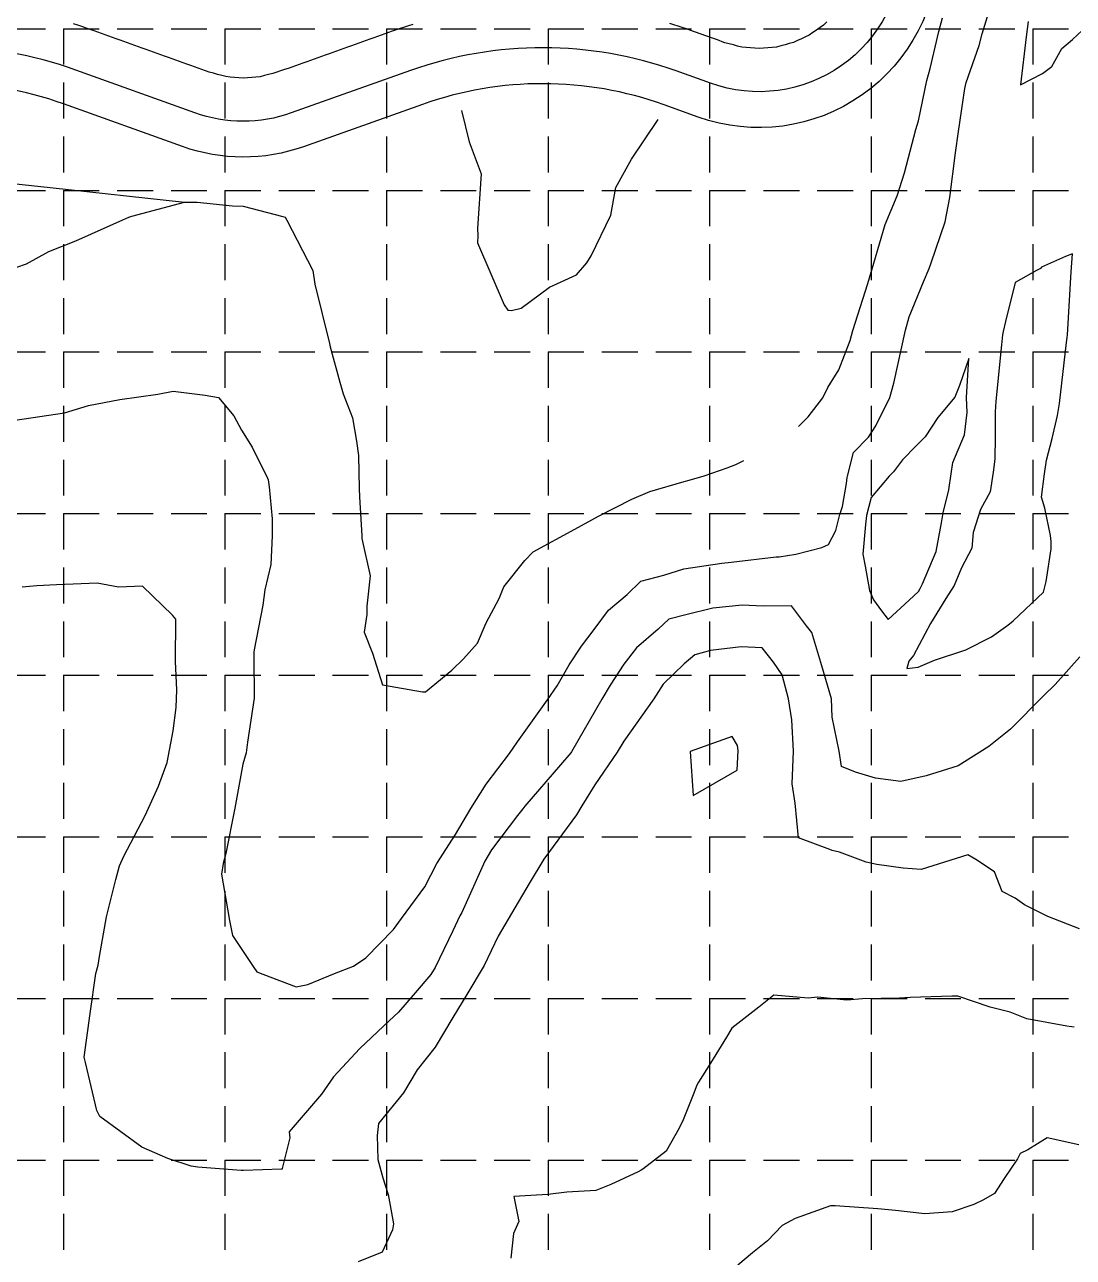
# Model space of a CAD drawing. Extents: x 626 to 3511, y 2890 to 4695.
# Drawn here: x 2282.9 to 2575, y 3990.4 to 4333.6 of the extents above; entities that cross this region are included whole.
import ezdxf

# ---------------------------------------------------------------- set-up
doc = ezdxf.new("R2010")
doc.units = 0
doc.header["$LTSCALE"] = 100
doc.header["$MEASUREMENT"] = 0
doc.linetypes.add('HIDDEN', pattern=[0.375, 0.25, -0.125])
for name, color, linetype in [('DG-PIDX_CONTOURS', 5, 'CONTINUOUS'), ('DG-XCONTOURS', 9, 'CONTINUOUS'), ('DG-XIDX_CONTOURS', 2, 'CONTINUOUS'), ('GRID', 254, 'HIDDEN'), ('PSWDGC-POND', 2, 'CONTINUOUS')]:
    doc.layers.add(name, color=color, linetype=linetype)

msp = doc.modelspace()

# ---------------------------------------------------------------- linework, layer by layer
at = {"layer": 'DG-PIDX_CONTOURS', "color": 43}
for points, elevation in [([(2391.04, 4333.68), (2389.87, 4333.29), (2388.71, 4332.9), (2387.54, 4332.51), (2386.37, 4332.12), (2385.33, 4331.76), (2384.3, 4331.39), (2383.26, 4331.02), (2382.22, 4330.65), (2381.19, 4330.28), (2380.15, 4329.91), (2379.11, 4329.54), (2378.07, 4329.18), (2377.04, 4328.81), (2376, 4328.44), (2374.96, 4328.07), (2373.93, 4327.7), (2372.89, 4327.33), (2371.85, 4326.96), (2370.82, 4326.59), (2369.78, 4326.23), (2368.74, 4325.86), (2367.7, 4325.49), (2366.67, 4325.12), (2365.63, 4324.75), (2364.59, 4324.38), (2363.56, 4324.01), (2362.52, 4323.65), (2361.48, 4323.28), (2360.44, 4322.91), (2359.41, 4322.54), (2358.37, 4322.17), (2357.33, 4321.8), (2356.3, 4321.43), (2355.26, 4321.07), (2354.22, 4320.7), (2353.19, 4320.33), (2352.03, 4320.02), (2350.87, 4319.72), (2349.71, 4319.42), (2348.55, 4319.11), (2347.35, 4319.01), (2346.16, 4318.91), (2344.96, 4318.81), (2343.77, 4318.71), (2342.57, 4318.82), (2341.38, 4318.92), (2340.18, 4319.02), (2338.99, 4319.13), (2337.83, 4319.44), (2336.67, 4319.74), (2335.51, 4320.05), (2334.35, 4320.36), (2333.31, 4320.73), (2332.28, 4321.1), (2331.24, 4321.47), (2330.21, 4321.84), (2329.17, 4322.22), (2328.14, 4322.59), (2327.1, 4322.96), (2326.06, 4323.33), (2325.03, 4323.7), (2323.99, 4324.07), (2322.96, 4324.45), (2321.92, 4324.82), (2320.88, 4325.19), (2319.85, 4325.56), (2318.81, 4325.93), (2317.78, 4326.3), (2316.74, 4326.68), (2315.7, 4327.05), (2314.67, 4327.42), (2313.63, 4327.79), (2312.6, 4328.16), (2311.56, 4328.53), (2310.52, 4328.91), (2309.49, 4329.28), (2308.45, 4329.65), (2307.42, 4330.02), (2306.38, 4330.39), (2305.34, 4330.77), (2304.31, 4331.14), (2303.27, 4331.51), (2302.24, 4331.88), (2301.2, 4332.25), (2300.03, 4332.64), (2298.87, 4333.04), (2297.7, 4333.43), (2296.53, 4333.82)], 1135), ([(2506.32, 4334.36), (2505.46, 4333.5), (2504.47, 4332.8), (2503.47, 4332.11), (2502.48, 4331.41), (2501.48, 4330.71), (2500.38, 4330.19), (2499.28, 4329.67), (2498.18, 4329.16), (2497.08, 4328.64), (2495.9, 4328.32), (2494.73, 4328.01), (2493.55, 4327.69), (2492.38, 4327.37), (2491.17, 4327.26), (2489.96, 4327.15), (2488.75, 4327.04), (2487.53, 4326.93), (2486.32, 4327.03), (2485.11, 4327.13), (2483.9, 4327.23), (2482.69, 4327.34), (2481.51, 4327.65), (2480.33, 4327.96), (2479.16, 4328.27), (2477.98, 4328.58), (2477.19, 4328.86), (2476.39, 4329.15), (2475.6, 4329.43), (2474.8, 4329.72), (2474, 4330), (2473.21, 4330.29), (2472.41, 4330.57), (2471.62, 4330.86), (2470.82, 4331.14), (2470.03, 4331.43), (2469.23, 4331.72), (2468.44, 4332), (2467.27, 4332.39), (2466.1, 4332.79), (2464.94, 4333.18), (2463.77, 4333.57), (2462.59, 4333.91)], 1135), ([(2264.79, 4290.99), (2290.04, 4288.22), (2327.42, 4284.13)], 1140)]:
    msp.add_lwpolyline(points, dxfattribs=dict(at, elevation=elevation))
at = {"layer": 'DG-XCONTOURS', "color": 43}
for p, q in [((2549.66, 4331.08, 1141), (2552.56, 4340.83, 1141)), ((2562.43, 4334.48, 1142), (2561.93, 4330.18, 1142)), ((2574.75, 4329.43, 1142), (2577.57, 4332.1, 1142)), ((2548.82, 4327.82, 1141), (2549.66, 4331.08, 1141)), ((2561.93, 4330.18, 1142), (2560.29, 4316.87, 1142)), ((2571.79, 4326.93, 1142), (2574.75, 4329.43, 1142)), ((2545.17, 4317.54, 1141), (2548.82, 4327.82, 1141)), ((2569.01, 4321.95, 1142), (2571.79, 4326.93, 1142)), ((2566.47, 4320.01, 1142), (2569.01, 4321.95, 1142)), ((2560.29, 4316.87, 1142), (2566.47, 4320.01, 1142)), ((2543.04, 4303.83, 1141), (2544.79, 4315.79, 1141)), ((2544.79, 4315.79, 1141), (2545.17, 4317.54, 1141)), ((2404.6, 4309.7, 1139), (2406.75, 4300.97, 1139)), ((2451.94, 4296.13, 1139), (2459.36, 4307.15, 1139)), ((2406.75, 4300.97, 1139), (2410.09, 4292.09, 1139)), ((2542.25, 4297.93, 1141), (2543.04, 4303.83, 1141)), ((2540.6, 4285.49, 1141), (2542.25, 4297.93, 1141)), ((2447.57, 4288.28, 1139), (2451.94, 4296.13, 1139)), ((2410.09, 4292.09, 1139), (2409.09, 4276.82, 1139)), ((2446.19, 4280.55, 1139), (2447.57, 4288.28, 1139)), ((2539.36, 4278.72, 1141), (2540.6, 4285.49, 1141)), ((2440.72, 4269.22, 1139), (2446.19, 4280.55, 1139)), ((2409.09, 4276.82, 1139), (2409.13, 4274.91, 1139)), ((2535.42, 4267.27, 1141), (2539.36, 4278.72, 1141)), ((2409.13, 4274.91, 1139), (2409.03, 4272.85, 1139)), ((2409.03, 4272.85, 1139), (2416.47, 4255.55, 1139)), ((2574.83, 4269.78, 1141), (2572.88, 4269.09, 1141)), ((2574.44, 4264.74, 1141), (2574.83, 4269.78, 1141)), ((2436.68, 4263.97, 1139), (2439.5, 4267.26, 1139)), ((2439.5, 4267.26, 1139), (2440.72, 4269.22, 1139)), ((2534.88, 4265.67, 1141), (2535.42, 4267.27, 1141)), ((2572.88, 4269.09, 1141), (2566.19, 4266.03, 1141)), ((2429.07, 4260.48, 1139), (2436.68, 4263.97, 1139)), ((2533.25, 4261.97, 1141), (2534.88, 4265.67, 1141)), ((2564.79, 4265.15, 1141), (2558.82, 4261.84, 1141)), ((2565.84, 4265.7, 1141), (2564.79, 4265.15, 1141)), ((2566.19, 4266.03, 1141), (2565.84, 4265.7, 1141)), ((2573.4, 4247.23, 1141), (2574.44, 4264.74, 1141)), ((2421.25, 4254.63, 1139), (2429.07, 4260.48, 1139)), ((2529.29, 4252.26, 1141), (2533.25, 4261.97, 1141)), ((2558.82, 4261.84, 1141), (2556.15, 4250.98, 1141)), ((2416.47, 4255.55, 1139), (2417.55, 4254.07, 1139)), ((2417.55, 4254.07, 1139), (2418.53, 4253.98, 1139)), ((2418.53, 4253.98, 1139), (2421.25, 4254.63, 1139)), ((2528.27, 4248.54, 1141), (2529.29, 4252.26, 1141)), ((2556.15, 4250.98, 1141), (2555.45, 4248.18, 1141)), ((2525, 4233.8, 1141), (2528.27, 4248.54, 1141)), ((2555.32, 4247.2, 1141), (2555.04, 4244.43, 1141)), ((2555.45, 4248.18, 1141), (2555.32, 4247.2, 1141)), ((2573.14, 4245.08, 1141), (2573.29, 4246.47, 1141)), ((2573.29, 4246.47, 1141), (2573.4, 4247.23, 1141)), ((2555.04, 4244.43, 1141), (2553.44, 4228.72, 1141)), ((2571.16, 4228.16, 1141), (2573.14, 4245.08, 1141)), ((2545.96, 4240.69, 1142), (2543.3, 4233.13, 1142)), ((2545.31, 4229.78, 1142), (2545.96, 4240.69, 1142)), ((2523.94, 4229.78, 1141), (2525, 4233.8, 1141)), ((2543.3, 4233.13, 1142), (2541.99, 4229.91, 1142)), ((2300.7, 4227.6, 1141), (2309.45, 4229.23, 1141)), ((2309.45, 4229.23, 1141), (2320.05, 4230.71, 1141)), ((2320.05, 4230.71, 1141), (2324.3, 4231.56, 1141)), ((2324.3, 4231.56, 1141), (2333.17, 4230.43, 1141)), ((2333.17, 4230.43, 1141), (2336.91, 4229.76, 1141)), ((2336.91, 4229.76, 1141), (2341.22, 4224.65, 1141)), ((2520.01, 4221.94, 1141), (2523.94, 4229.78, 1141)), ((2541.99, 4229.91, 1142), (2537.26, 4224.24, 1142)), ((2545.41, 4225.58, 1142), (2545.31, 4229.78, 1142)), ((2553.44, 4228.72, 1141), (2553.29, 4225.77, 1141)), ((2280.27, 4223.5, 1141), (2294.01, 4225.48, 1141)), ((2294.01, 4225.48, 1141), (2300.7, 4227.6, 1141)), ((2544.72, 4219.39, 1142), (2545.41, 4225.58, 1142)), ((2553.29, 4225.77, 1141), (2553.28, 4218.82, 1141)), ((2570.58, 4224.73, 1141), (2571.16, 4228.16, 1141)), ((2341.22, 4224.65, 1141), (2343.3, 4220.72, 1141)), ((2517.94, 4218.76, 1141), (2520.01, 4221.94, 1141)), ((2537.26, 4224.24, 1142), (2533.79, 4218.88, 1142)), ((2569.14, 4218.34, 1141), (2570.58, 4224.73, 1141)), ((2343.3, 4220.72, 1141), (2346.3, 4215.98, 1141)), ((2513.82, 4214.47, 1141), (2517.94, 4218.76, 1141)), ((2533.79, 4218.88, 1142), (2531.26, 4216.3, 1142)), ((2541.45, 4211.67, 1142), (2544.72, 4219.39, 1142)), ((2553.28, 4218.82, 1141), (2553.19, 4212.62, 1141)), ((2567.59, 4212.36, 1141), (2569.14, 4218.34, 1141)), ((2346.3, 4215.98, 1141), (2350.58, 4207.36, 1141)), ((2531.26, 4216.3, 1142), (2527.45, 4212.41, 1142)), ((2512.15, 4207.92, 1141), (2513.82, 4214.47, 1141)), ((2527.45, 4212.41, 1142), (2524.97, 4209.1, 1142)), ((2541.02, 4208.49, 1142), (2541.45, 4211.67, 1142)), ((2553.19, 4212.62, 1141), (2552.68, 4208.96, 1141)), ((2567, 4208.52, 1141), (2567.59, 4212.36, 1141)), ((2524.97, 4209.1, 1142), (2523.75, 4207.84, 1142)), ((2540.35, 4204.05, 1142), (2541.02, 4208.49, 1142)), ((2552.68, 4208.96, 1141), (2551.9, 4203.48, 1141)), ((2566.13, 4202.07, 1141), (2567, 4208.52, 1141)), ((2350.58, 4207.36, 1141), (2350.79, 4206.86, 1141)), ((2350.79, 4206.86, 1141), (2351.07, 4204.9, 1141)), ((2351.07, 4204.9, 1141), (2351.91, 4195.97, 1141)), ((2510.7, 4199.47, 1141), (2511.84, 4205.87, 1141)), ((2511.84, 4205.87, 1141), (2512.05, 4207.51, 1141)), ((2512.05, 4207.51, 1141), (2512.15, 4207.92, 1141)), ((2523.75, 4207.84, 1142), (2518.67, 4201.94, 1142)), ((2518.67, 4201.94, 1142), (2517.37, 4196.95, 1142)), ((2538.74, 4197.7, 1142), (2540.35, 4204.05, 1142)), ((2551.9, 4203.48, 1141), (2549.2, 4198.61, 1141)), ((2567.06, 4198.93, 1141), (2566.13, 4202.07, 1141)), ((2509.97, 4197.18, 1141), (2510.7, 4199.47, 1141)), ((2538.34, 4194.85, 1142), (2538.74, 4197.7, 1142)), ((2549.2, 4198.61, 1141), (2547.16, 4192.23, 1141)), ((2568.69, 4191.32, 1141), (2567.06, 4198.93, 1141)), ((2351.91, 4195.97, 1141), (2351.9, 4194.14, 1141)), ((2508.84, 4192.75, 1141), (2509.97, 4197.18, 1141)), ((2517.12, 4194.42, 1142), (2516.44, 4186.17, 1142)), ((2517.37, 4196.95, 1142), (2517.12, 4194.42, 1142)), ((2536.83, 4186.95, 1142), (2538.34, 4194.85, 1142)), ((2351.91, 4191.31, 1141), (2351.51, 4183.33, 1141)), ((2351.9, 4194.14, 1141), (2351.91, 4191.31, 1141)), ((2506.87, 4188.87, 1141), (2508.84, 4192.75, 1141)), ((2547.16, 4192.23, 1141), (2546.71, 4187.81, 1141)), ((2568.81, 4189.65, 1141), (2568.69, 4191.32, 1141)), ((2497.75, 4186.19, 1141), (2504.97, 4188.02, 1141)), ((2504.97, 4188.02, 1141), (2506.87, 4188.87, 1141)), ((2546.71, 4187.81, 1141), (2543.92, 4182.39, 1141)), ((2567.46, 4178.54, 1141), (2568.87, 4187.66, 1141)), ((2568.87, 4187.66, 1141), (2568.81, 4189.65, 1141)), ((2477.15, 4183.65, 1141), (2479.69, 4183.95, 1141)), ((2479.69, 4183.95, 1141), (2492.23, 4185.42, 1141)), ((2492.23, 4185.42, 1141), (2493.09, 4185.42, 1141)), ((2493.09, 4185.42, 1141), (2497.75, 4186.19, 1141)), ((2516.44, 4186.17, 1142), (2517.05, 4182.87, 1142)), ((2533.01, 4177.89, 1142), (2536.83, 4186.95, 1142)), ((2351.51, 4183.33, 1141), (2349.85, 4176.24, 1141)), ((2460.99, 4180.33, 1141), (2466.55, 4182.11, 1141)), ((2466.55, 4182.11, 1141), (2477.15, 4183.65, 1141)), ((2517.05, 4182.87, 1142), (2518.26, 4176.05, 1142)), ((2543.92, 4182.39, 1141), (2541.79, 4177.41, 1141)), ((2286.29, 4177.32, 1142), (2282.24, 4176.94, 1142)), ((2291.78, 4177.6, 1142), (2286.29, 4177.32, 1142)), ((2296.42, 4177.78, 1142), (2291.78, 4177.6, 1142)), ((2303.16, 4178.12, 1142), (2296.42, 4177.78, 1142)), ((2309.1, 4176.99, 1142), (2303.16, 4178.12, 1142)), ((2315.76, 4177.29, 1142), (2309.1, 4176.99, 1142)), ((2324.07, 4169.19, 1142), (2315.76, 4177.29, 1142)), ((2450.73, 4174.96, 1141), (2454.59, 4178.66, 1141)), ((2454.59, 4178.66, 1141), (2460.99, 4180.33, 1141)), ((2532.4, 4176.59, 1142), (2533.01, 4177.89, 1142)), ((2541.79, 4177.41, 1141), (2539.5, 4173.78, 1141)), ((2566.68, 4175.58, 1141), (2567.46, 4178.54, 1141)), ((2349.85, 4176.24, 1141), (2349.31, 4171.96, 1141)), ((2445.59, 4170.61, 1141), (2450.73, 4174.96, 1141)), ((2518.26, 4176.05, 1142), (2519.36, 4173.43, 1142)), ((2529.34, 4173.34, 1142), (2531.87, 4175.8, 1142)), ((2531.87, 4175.8, 1142), (2532.4, 4176.59, 1142)), ((2539.5, 4173.78, 1141), (2535.22, 4166.87, 1141)), ((2558.25, 4167.64, 1141), (2566.68, 4175.58, 1141)), ((2349.31, 4171.96, 1141), (2346.83, 4159.55, 1141)), ((2441.54, 4165.17, 1141), (2445.59, 4170.61, 1141)), ((2474.57, 4171.17, 1142), (2467.07, 4169.24, 1142)), ((2482.81, 4171.96, 1142), (2474.57, 4171.17, 1142)), ((2488.65, 4171.73, 1142), (2482.81, 4171.96, 1142)), ((2496.51, 4171.77, 1142), (2488.65, 4171.73, 1142)), ((2500.73, 4166.21, 1142), (2496.51, 4171.77, 1142)), ((2519.36, 4173.43, 1142), (2521.62, 4170.4, 1142)), ((2521.62, 4170.4, 1142), (2523.46, 4168, 1142)), ((2523.46, 4168, 1142), (2529.34, 4173.34, 1142)), ((2325.06, 4168.09, 1142), (2324.07, 4169.19, 1142)), ((2324.97, 4156.25, 1142), (2325.06, 4168.09, 1142)), ((2462.37, 4168.05, 1142), (2459.4, 4165.31, 1142)), ((2467.07, 4169.24, 1142), (2462.37, 4168.05, 1142)), ((2535.22, 4166.87, 1141), (2530.47, 4157.98, 1141)), ((2556.82, 4166.39, 1141), (2558.25, 4167.64, 1141)), ((2438.03, 4160.59, 1141), (2441.54, 4165.17, 1141)), ((2459.4, 4165.31, 1142), (2453.33, 4160.05, 1142)), ((2502.18, 4164.37, 1142), (2500.73, 4166.21, 1142)), ((2504.74, 4156.02, 1142), (2502.18, 4164.37, 1142)), ((2552.27, 4163.12, 1141), (2556.82, 4166.39, 1141)), ((2434.58, 4155.39, 1141), (2438.03, 4160.59, 1141)), ((2453.33, 4160.05, 1142), (2449.83, 4155.52, 1142)), ((2482.51, 4160.35, 1143), (2473.98, 4159.34, 1143)), ((2488.34, 4160.08, 1143), (2482.51, 4160.35, 1143)), ((2491.53, 4156.11, 1143), (2488.34, 4160.08, 1143)), ((2545.11, 4159.53, 1141), (2552.27, 4163.12, 1141)), ((2346.77, 4158.86, 1141), (2346.75, 4157.58, 1141)), ((2346.75, 4157.58, 1141), (2346.86, 4146.07, 1141)), ((2346.83, 4159.55, 1141), (2346.77, 4158.86, 1141)), ((2469.63, 4158.16, 1143), (2466.64, 4155.66, 1143)), ((2473.98, 4159.34, 1143), (2469.63, 4158.16, 1143)), ((2530.47, 4157.98, 1141), (2529.23, 4156.38, 1141)), ((2531.79, 4154.68, 1141), (2536.36, 4156.61, 1141)), ((2536.36, 4156.61, 1141), (2545.11, 4159.53, 1141)), ((2576.87, 4157.55, 1142), (2570.01, 4149.87, 1142)), ((2325.29, 4148.36, 1142), (2324.97, 4156.25, 1142)), ((2431.26, 4149.49, 1141), (2434.58, 4155.39, 1141)), ((2449.83, 4155.52, 1142), (2446.05, 4149.66, 1142)), ((2466.64, 4155.66, 1143), (2460.74, 4149.96, 1143)), ((2493.93, 4152.56, 1143), (2491.53, 4156.11, 1143)), ((2505.43, 4153.49, 1142), (2504.74, 4156.02, 1142)), ((2507.63, 4145.85, 1142), (2505.43, 4153.49, 1142)), ((2529.23, 4156.38, 1141), (2528.61, 4154.32, 1141)), ((2528.61, 4154.32, 1141), (2531.79, 4154.68, 1141)), ((2446.05, 4149.66, 1142), (2443.68, 4145.75, 1142)), ((2460.74, 4149.96, 1143), (2458.14, 4145.87, 1143)), ((2495.69, 4145.93, 1143), (2493.93, 4152.56, 1143)), ((2570.01, 4149.87, 1142), (2566.85, 4146.8, 1142)), ((2325.14, 4143.47, 1142), (2325.29, 4148.36, 1142)), ((2428.52, 4145.63, 1141), (2431.26, 4149.49, 1141)), ((2566.85, 4146.8, 1142), (2557.57, 4137.47, 1142)), ((2324.26, 4137, 1142), (2325.14, 4143.47, 1142)), ((2346.86, 4146.07, 1141), (2344.98, 4133.81, 1141)), ((2420.19, 4133.9, 1141), (2428.52, 4145.63, 1141)), ((2443.68, 4145.75, 1142), (2435.25, 4131.11, 1142)), ((2458.14, 4145.87, 1143), (2449.83, 4134.1, 1143)), ((2496.58, 4140.02, 1143), (2495.69, 4145.93, 1143)), ((2507.87, 4140.76, 1142), (2507.63, 4145.85, 1142)), ((2497.05, 4131.36, 1143), (2496.58, 4140.02, 1143)), ((2509.82, 4131.27, 1142), (2507.87, 4140.76, 1142)), ((2322.65, 4128.18, 1142), (2324.26, 4137, 1142)), ((2557.57, 4137.47, 1142), (2551.47, 4132.65, 1142)), ((2344.98, 4133.81, 1141), (2344.6, 4130.81, 1141)), ((2418.02, 4130.65, 1141), (2420.19, 4133.9, 1141)), ((2449.83, 4134.1, 1143), (2447.99, 4130.99, 1143)), ((2480.03, 4135.42, 1144), (2468.33, 4131.2, 1144)), ((2481.44, 4132.87, 1144), (2480.03, 4135.42, 1144)), ((2481.65, 4131.46, 1144), (2481.44, 4132.87, 1144)), ((2551.47, 4132.65, 1142), (2542.95, 4127.25, 1142)), ((2344.6, 4130.81, 1141), (2343.73, 4127.67, 1141)), ((2411.46, 4122.12, 1141), (2418.02, 4130.65, 1141)), ((2435.08, 4130.88, 1142), (2432.18, 4127.5, 1142)), ((2435.25, 4131.11, 1142), (2435.08, 4130.88, 1142)), ((2447.99, 4130.99, 1143), (2441.77, 4121.9, 1143)), ((2468.33, 4131.2, 1144), (2469.16, 4118.94, 1144)), ((2481.37, 4125.98, 1144), (2481.65, 4131.46, 1144)), ((2496.69, 4122.18, 1143), (2497.05, 4131.36, 1143)), ((2510.46, 4127.05, 1142), (2509.82, 4131.27, 1142)), ((2320.2, 4121.53, 1142), (2322.65, 4128.18, 1142)), ((2343.73, 4127.67, 1141), (2341.51, 4115.45, 1141)), ((2432.18, 4127.5, 1142), (2422.23, 4115.98, 1142)), ((2469.16, 4118.94, 1144), (2481.37, 4125.98, 1144)), ((2514.33, 4125.44, 1142), (2510.46, 4127.05, 1142)), ((2542.95, 4127.25, 1142), (2534.04, 4124.48, 1142)), ((2407.21, 4115.31, 1141), (2411.46, 4122.12, 1141)), ((2497.51, 4116.79, 1143), (2496.69, 4122.18, 1143)), ((2519.95, 4123.84, 1142), (2514.33, 4125.44, 1142)), ((2527, 4122.83, 1142), (2519.95, 4123.84, 1142)), ((2534.04, 4124.48, 1142), (2527, 4122.83, 1142)), ((2316.5, 4113.42, 1142), (2320.2, 4121.53, 1142)), ((2441.77, 4121.9, 1143), (2438.15, 4116.11, 1143)), ((2341.51, 4115.45, 1141), (2338.97, 4102.84, 1141)), ((2402.9, 4108.15, 1141), (2407.21, 4115.31, 1141)), ((2421.71, 4115.3, 1142), (2420.21, 4113.38, 1142)), ((2422.23, 4115.98, 1142), (2421.71, 4115.3, 1142)), ((2438.15, 4116.11, 1143), (2436.67, 4113.63, 1143)), ((2498.51, 4107.18, 1143), (2497.51, 4116.79, 1143)), ((2310.56, 4102.08, 1142), (2316.5, 4113.42, 1142)), ((2420.21, 4113.38, 1142), (2412.95, 4103.8, 1142)), ((2436.67, 4113.63, 1143), (2427.53, 4101.23, 1143)), ((2397.72, 4100.03, 1141), (2402.9, 4108.15, 1141)), ((2507.21, 4103.96, 1143), (2498.51, 4107.18, 1143)), ((2309.34, 4099.37, 1142), (2310.56, 4102.08, 1142)), ((2338.97, 4102.84, 1141), (2338.19, 4100.06, 1141)), ((2412.95, 4103.8, 1142), (2411.09, 4100.65, 1142)), ((2507.83, 4103.7, 1143), (2507.21, 4103.96, 1143)), ((2509.92, 4103.19, 1143), (2507.83, 4103.7, 1143)), ((2517.29, 4100.44, 1143), (2509.92, 4103.19, 1143)), ((2545.61, 4102.43, 1143), (2532.65, 4098.35, 1143)), ((2547.86, 4101.14, 1143), (2545.61, 4102.43, 1143)), ((2308.31, 4095.57, 1142), (2309.34, 4099.37, 1142)), ((2338.19, 4100.06, 1141), (2337.72, 4097.08, 1141)), ((2394.4, 4093.53, 1141), (2397.72, 4100.03, 1141)), ((2411.09, 4100.65, 1142), (2404.67, 4086.43, 1142)), ((2427.53, 4101.23, 1143), (2423.41, 4094.46, 1143)), ((2520.25, 4099.78, 1143), (2517.29, 4100.44, 1143)), ((2527.67, 4098.72, 1143), (2520.25, 4099.78, 1143)), ((2532.65, 4098.35, 1143), (2527.67, 4098.72, 1143)), ((2553.07, 4097.68, 1143), (2547.86, 4101.14, 1143)), ((2305.74, 4085.16, 1142), (2308.31, 4095.57, 1142)), ((2337.72, 4097.08, 1141), (2339.99, 4084.17, 1141)), ((2555.25, 4092.27, 1143), (2553.07, 4097.68, 1143)), ((2387.88, 4084.73, 1141), (2394.4, 4093.53, 1141)), ((2423.41, 4094.46, 1143), (2418.53, 4086.15, 1143)), ((2558.78, 4090.34, 1143), (2555.25, 4092.27, 1143)), ((2561.47, 4088.52, 1143), (2558.78, 4090.34, 1143)), ((2567.93, 4085.29, 1143), (2561.47, 4088.52, 1143)), ((2303.78, 4074.15, 1142), (2305.74, 4085.16, 1142)), ((2385.62, 4081.62, 1141), (2387.88, 4084.73, 1141)), ((2404.18, 4085.48, 1142), (2402.18, 4081.27, 1142)), ((2404.67, 4086.43, 1142), (2404.18, 4085.48, 1142)), ((2418.53, 4086.15, 1143), (2414.78, 4079.84, 1143)), ((2576.7, 4081.87, 1143), (2567.93, 4085.29, 1143)), ((2339.99, 4084.17, 1141), (2340.81, 4079.99, 1141)), ((2377.95, 4073.8, 1141), (2385.62, 4081.62, 1141)), ((2402.18, 4081.27, 1142), (2397.25, 4071.04, 1142)), ((2340.81, 4079.99, 1141), (2346.73, 4071.12, 1141)), ((2414.78, 4079.84, 1143), (2410.9, 4071.67, 1143)), ((2303.38, 4071.73, 1142), (2303.78, 4074.15, 1142)), ((2302.77, 4069.44, 1142), (2303.38, 4071.73, 1142)), ((2346.73, 4071.12, 1141), (2347.6, 4069.83, 1141)), ((2369.2, 4069.43, 1141), (2374.51, 4071.49, 1141)), ((2374.51, 4071.49, 1141), (2377.95, 4073.8, 1141)), ((2397.25, 4071.04, 1142), (2396.07, 4069.11, 1142)), ((2410.9, 4071.67, 1143), (2406.1, 4063.54, 1143)), ((2301.13, 4058.29, 1142), (2302.77, 4069.44, 1142)), ((2347.6, 4069.83, 1141), (2349.25, 4069.23, 1141)), ((2349.25, 4069.23, 1141), (2358.51, 4065.65, 1141)), ((2361.76, 4066.35, 1141), (2369.2, 4069.43, 1141)), ((2396.07, 4069.11, 1142), (2391.71, 4063.98, 1142)), ((2358.51, 4065.65, 1141), (2361.76, 4066.35, 1141)), ((2391.71, 4063.98, 1142), (2387.03, 4058.65, 1142)), ((2406.1, 4063.54, 1143), (2402.21, 4057.15, 1143)), ((2491.63, 4063.39, 1144), (2487.46, 4060, 1144)), ((2501.12, 4062.53, 1144), (2491.63, 4063.39, 1144)), ((2503.79, 4062.8, 1144), (2501.12, 4062.53, 1144)), ((2511.96, 4061.95, 1144), (2503.79, 4062.8, 1144)), ((2516.32, 4062.39, 1144), (2511.96, 4061.95, 1144)), ((2526.6, 4062.56, 1144), (2516.32, 4062.39, 1144)), ((2529.6, 4062.76, 1144), (2526.6, 4062.56, 1144)), ((2541.17, 4063.08, 1144), (2529.6, 4062.76, 1144)), ((2542.88, 4063.13, 1144), (2541.17, 4063.08, 1144)), ((2551.83, 4060.05, 1144), (2542.88, 4063.13, 1144)), ((2299.5, 4046.15, 1142), (2301.13, 4058.29, 1142)), ((2387.03, 4058.65, 1142), (2384.47, 4056.21, 1142)), ((2402.21, 4057.15, 1143), (2397.31, 4048.91, 1143)), ((2487.46, 4060, 1144), (2479.89, 4054.2, 1144)), ((2557.44, 4058.68, 1144), (2551.83, 4060.05, 1144)), ((2562.11, 4056.78, 1144), (2557.44, 4058.68, 1144)), ((2384.47, 4056.21, 1142), (2376.26, 4048.51, 1142)), ((2479.89, 4054.2, 1144), (2478.46, 4051.64, 1144)), ((2573.22, 4054.72, 1144), (2562.11, 4056.78, 1144)), ((2575.24, 4054.44, 1144), (2573.22, 4054.72, 1144)), ((2478.46, 4051.64, 1144), (2473.97, 4044.43, 1144)), ((2376.26, 4048.51, 1142), (2368.99, 4040.61, 1142)), ((2397.31, 4048.91, 1143), (2392.29, 4042.58, 1143)), ((2299.84, 4044.67, 1142), (2299.5, 4046.15, 1142)), ((2303, 4031.23, 1142), (2299.84, 4044.67, 1142)), ((2473.97, 4044.43, 1144), (2470.66, 4039.18, 1144)), ((2368.99, 4040.61, 1142), (2365.65, 4035.78, 1142)), ((2392.29, 4042.58, 1143), (2388.41, 4036.21, 1143)), ((2470.18, 4038.3, 1144), (2469.15, 4035.58, 1144)), ((2470.66, 4039.18, 1144), (2470.18, 4038.3, 1144)), ((2365.65, 4035.78, 1142), (2356.63, 4025.29, 1142)), ((2388.41, 4036.21, 1143), (2381.51, 4027.61, 1143)), ((2469.15, 4035.58, 1144), (2466.39, 4028.68, 1144)), ((2303.85, 4029.6, 1142), (2303, 4031.23, 1142)), ((2315.54, 4021.07, 1142), (2303.85, 4029.6, 1142)), ((2381.51, 4027.61, 1143), (2381.14, 4024.28, 1143)), ((2465.24, 4026.33, 1144), (2461.62, 4019.94, 1144)), ((2466.39, 4028.68, 1144), (2465.24, 4026.33, 1144)), ((2356.75, 4023.61, 1142), (2354.63, 4015.11, 1142)), ((2356.63, 4025.29, 1142), (2356.75, 4023.61, 1142)), ((2381.14, 4024.28, 1143), (2381.26, 4017.6, 1143)), ((2322.78, 4017.93, 1142), (2315.54, 4021.07, 1142)), ((2461.62, 4019.94, 1144), (2455.15, 4014.96, 1144)), ((2329.3, 4015.73, 1142), (2322.78, 4017.93, 1142)), ((2331.19, 4015.53, 1142), (2329.3, 4015.73, 1142)), ((2381.26, 4017.6, 1143), (2382.71, 4012.54, 1143)), ((2343.22, 4014.56, 1142), (2331.19, 4015.53, 1142)), ((2343.92, 4014.52, 1142), (2343.22, 4014.56, 1142)), ((2354.42, 4014.93, 1142), (2343.92, 4014.52, 1142)), ((2354.62, 4014.94, 1142), (2354.42, 4014.93, 1142)), ((2354.63, 4015.11, 1142), (2354.62, 4014.94, 1142)), ((2382.71, 4012.54, 1143), (2384.2, 4007.88, 1143)), ((2453.82, 4014.22, 1144), (2446.19, 4010.68, 1144)), ((2454.65, 4014.65, 1144), (2453.82, 4014.22, 1144)), ((2455.15, 4014.96, 1144), (2454.65, 4014.65, 1144)), ((2442.05, 4008.99, 1144), (2433.97, 4008.49, 1144)), ((2446.19, 4010.68, 1144), (2442.05, 4008.99, 1144)), ((2384.2, 4007.88, 1143), (2385.64, 3999.67, 1143)), ((2428.63, 4007.92, 1144), (2419.15, 4007.33, 1144)), ((2419.15, 4007.33, 1144), (2420.59, 4000.35, 1144)), ((2433.97, 4008.49, 1144), (2428.63, 4007.92, 1144)), ((2385.64, 3999.67, 1143), (2385.42, 3998, 1143)), ((2420.59, 4000.35, 1144), (2419.11, 3996.99, 1144)), ((2385.42, 3998, 1143), (2382.48, 3991.84, 1143)), ((2419.11, 3996.99, 1144), (2418.3, 3990.19, 1144)), ((2382.48, 3991.84, 1143), (2375.79, 3989.09, 1143))]:
    msp.add_line(p, q, dxfattribs=at)
at = {"layer": 'DG-XIDX_CONTOURS', "color": 43}
for p, q in [((2537.56, 4331.7, 1140), (2538.56, 4335.46, 1140)), ((2535.17, 4321.4, 1140), (2537.56, 4331.7, 1140)), ((2534.24, 4318.06, 1140), (2535.17, 4321.4, 1140)), ((2531.94, 4306.84, 1140), (2534.24, 4318.06, 1140)), ((2527.98, 4292.3, 1140), (2531.17, 4304.4, 1140)), ((2531.17, 4304.4, 1140), (2531.94, 4306.84, 1140)), ((2525.93, 4285.98, 1140), (2527.98, 4292.3, 1140)), ((2312.81, 4280.25, 1140), (2327.42, 4284.13, 1140)), ((2327.42, 4284.13, 1140), (2330.99, 4284.16, 1140)), ((2330.99, 4284.16, 1140), (2340.84, 4283.19, 1140)), ((2522.65, 4277.91, 1140), (2525.93, 4285.98, 1140)), ((2310.27, 4279.25, 1140), (2311.95, 4280.01, 1140)), ((2311.95, 4280.01, 1140), (2312.81, 4280.25, 1140)), ((2340.84, 4283.19, 1140), (2343.76, 4283.05, 1140)), ((2343.76, 4283.05, 1140), (2354.81, 4280.18, 1140)), ((2354.81, 4280.18, 1140), (2355.49, 4280.03, 1140)), ((2355.49, 4280.03, 1140), (2355.91, 4279.16, 1140)), ((2297.15, 4273.38, 1140), (2310.27, 4279.25, 1140)), ((2355.91, 4279.16, 1140), (2363.16, 4265.19, 1140)), ((2519.43, 4267.2, 1140), (2522.65, 4277.91, 1140)), ((2289.68, 4270.41, 1140), (2297.15, 4273.38, 1140)), ((2283.43, 4266.96, 1140), (2289.68, 4270.41, 1140)), ((2271.47, 4262.87, 1140), (2283.43, 4266.96, 1140)), ((2517.82, 4261.54, 1140), (2519.43, 4267.2, 1140)), ((2363.16, 4265.19, 1140), (2363.76, 4261.35, 1140)), ((2363.76, 4261.35, 1140), (2367.82, 4244.82, 1140)), ((2513.62, 4248.43, 1140), (2517.82, 4261.54, 1140)), ((2512.87, 4245.66, 1140), (2513.62, 4248.43, 1140)), ((2367.82, 4244.82, 1140), (2368.02, 4243.87, 1140)), ((2368.02, 4243.87, 1140), (2370.75, 4234.02, 1140)), ((2509.71, 4237.49, 1140), (2512.87, 4245.66, 1140)), ((2506.6, 4232.56, 1140), (2509.71, 4237.49, 1140)), ((2370.75, 4234.02, 1140), (2371.61, 4230.85, 1140)), ((2505.24, 4229.68, 1140), (2506.6, 4232.56, 1140)), ((2371.61, 4230.85, 1140), (2374.23, 4224.16, 1140)), ((2501.14, 4224.36, 1140), (2505.24, 4229.68, 1140)), ((2374.23, 4224.16, 1140), (2375.31, 4217.6, 1140)), ((2498.5, 4221.69, 1140), (2501.14, 4224.36, 1140)), ((2375.31, 4217.6, 1140), (2375.9, 4213.68, 1140)), ((2375.9, 4213.68, 1140), (2376.14, 4204.41, 1140)), ((2481.02, 4211.14, 1140), (2483.24, 4212.21, 1140)), ((2468.03, 4206.78, 1140), (2472.24, 4208, 1140)), ((2472.24, 4208, 1140), (2478.64, 4210.22, 1140)), ((2478.64, 4210.22, 1140), (2481.02, 4211.14, 1140)), ((2457.08, 4203.63, 1140), (2466.64, 4206.44, 1140)), ((2466.64, 4206.44, 1140), (2468.03, 4206.78, 1140)), ((2376.14, 4204.41, 1140), (2376.15, 4202.15, 1140)), ((2376.15, 4202.15, 1140), (2376.86, 4191.24, 1140)), ((2442.76, 4196.74, 1140), (2452.01, 4201.52, 1140)), ((2452.01, 4201.52, 1140), (2457.08, 4203.63, 1140)), ((2436.15, 4193.13, 1140), (2442.76, 4196.74, 1140)), ((2376.86, 4191.24, 1140), (2376.83, 4190.52, 1140)), ((2424.53, 4186.8, 1140), (2436.15, 4193.13, 1140)), ((2376.83, 4190.52, 1140), (2379.13, 4180.12, 1140)), ((2416.36, 4177.06, 1140), (2422.28, 4184.44, 1140)), ((2422.28, 4184.44, 1140), (2424.53, 4186.8, 1140)), ((2379.13, 4180.12, 1140), (2378.24, 4171.67, 1140)), ((2415.1, 4173.8, 1140), (2416.36, 4177.06, 1140)), ((2411.5, 4167.04, 1140), (2415.1, 4173.8, 1140)), ((2378.24, 4171.67, 1140), (2378.22, 4169.37, 1140)), ((2378.22, 4169.37, 1140), (2377.46, 4164.41, 1140)), ((2409.04, 4161.41, 1140), (2411.5, 4167.04, 1140)), ((2377.46, 4164.41, 1140), (2379.77, 4158.61, 1140)), ((2405.18, 4157.01, 1140), (2409.04, 4161.41, 1140)), ((2379.77, 4158.61, 1140), (2382.63, 4149.82, 1140)), ((2401.87, 4153.86, 1140), (2405.18, 4157.01, 1140)), ((2394.53, 4147.83, 1140), (2401.87, 4153.86, 1140)), ((2382.63, 4149.82, 1140), (2393.7, 4147.86, 1140)), ((2393.7, 4147.86, 1140), (2394.53, 4147.83, 1140)), ((2567.77, 4023.68, 1145), (2562.36, 4020.29, 1145)), ((2576.6, 4021.74, 1145), (2567.77, 4023.68, 1145)), ((2560.25, 4019.28, 1145), (2559.45, 4017.84, 1145)), ((2562.36, 4020.29, 1145), (2560.25, 4019.28, 1145)), ((2559.45, 4017.84, 1145), (2555.74, 4012.31, 1145)), ((2555.74, 4012.31, 1145), (2553.04, 4008.12, 1145)), ((2549.97, 4006.43, 1145), (2547.31, 4005.05, 1145)), ((2553.04, 4008.12, 1145), (2549.97, 4006.43, 1145)), ((2507.42, 4004.71, 1145), (2497.55, 4001.21, 1145)), ((2508.66, 4004.73, 1145), (2507.42, 4004.71, 1145)), ((2520.57, 4003.91, 1145), (2508.66, 4004.73, 1145)), ((2525.5, 4003.42, 1145), (2520.57, 4003.91, 1145)), ((2533.69, 4002.47, 1145), (2525.5, 4003.42, 1145)), ((2541.26, 4003.01, 1145), (2533.69, 4002.47, 1145)), ((2547.31, 4005.05, 1145), (2541.26, 4003.01, 1145)), ((2493.96, 3999.26, 1145), (2489.83, 3994.95, 1145)), ((2497.55, 4001.21, 1145), (2493.96, 3999.26, 1145)), ((2489.83, 3994.95, 1145), (2485.63, 3991.64, 1145)), ((2485.63, 3991.64, 1145), (2481.53, 3988.2, 1145))]:
    msp.add_line(p, q, dxfattribs=at)
at = {"layer": 'GRID', "color": 252, "linetype": 'HIDDEN', "ltscale": 0.4}
for p, q in [((2293.71, 4647.46), (2293.71, 3072.26)), ((2338.71, 4647.46), (2338.71, 3072.26)), ((2383.71, 4647.46), (2383.71, 3072.26)), ((2428.71, 4647.46), (2428.71, 3072.26)), ((2473.71, 4647.46), (2473.71, 3072.26)), ((2518.71, 4647.46), (2518.71, 3072.26)), ((2563.71, 4647.46), (2563.71, 3072.26)), ((673.71, 4332.46), (3463.71, 4332.46)), ((673.71, 4287.46), (3463.71, 4287.46)), ((673.71, 4242.46), (3463.71, 4242.46)), ((673.71, 4197.46), (3463.71, 4197.46)), ((673.71, 4152.46), (3463.71, 4152.46)), ((673.71, 4107.46), (3463.71, 4107.46)), ((673.71, 4062.46), (3463.71, 4062.46)), ((673.71, 4017.46), (3463.71, 4017.46))]:
    msp.add_line(p, q, dxfattribs=at)
at = {"layer": 'PSWDGC-POND', "color": 43}
for points in [[(2293.77, 4311.54, 0.173214), (2226.5, 4311.65), (2214.03, 4307.21, -0.479796), (2147.66, 4348.19, 0.263883), (2074.1, 4447.21, -0.297534), (2050.26, 4483.88), (2050.33, 4522.82, -0.414214), (2090.41, 4562.75), (2556.4, 4561.88, -0.64154), (2586.59, 4495.72), (2549.71, 4453.05, 0.179693), (2537.54, 4420.43), (2537.44, 4354.86, -0.518649), (2470.55, 4307.87), (2461.01, 4311.29, 0.173214), (2393.74, 4311.39), (2360.55, 4299.6, -0.173214), (2326.92, 4299.65)], [(2297.15, 4320.96, 0.173214), (2223.15, 4321.07), (2210.68, 4316.63, -0.479796), (2157.58, 4349.42, 0.263883), (2078.14, 4456.36, -0.297534), (2060.26, 4483.86), (2060.33, 4522.8, -0.414214), (2090.39, 4552.75), (2556.38, 4551.88, -0.64154), (2579.02, 4502.26), (2542.14, 4459.59, 0.179693), (2527.54, 4420.44), (2527.44, 4354.87, -0.518649), (2473.93, 4317.28), (2464.38, 4320.71, 0.173214), (2390.39, 4320.82), (2357.2, 4309.02, -0.173214), (2330.3, 4309.06)]]:
    msp.add_lwpolyline(points, format="xyb", close=True, dxfattribs=at)

doc.saveas('drawing.dxf')
